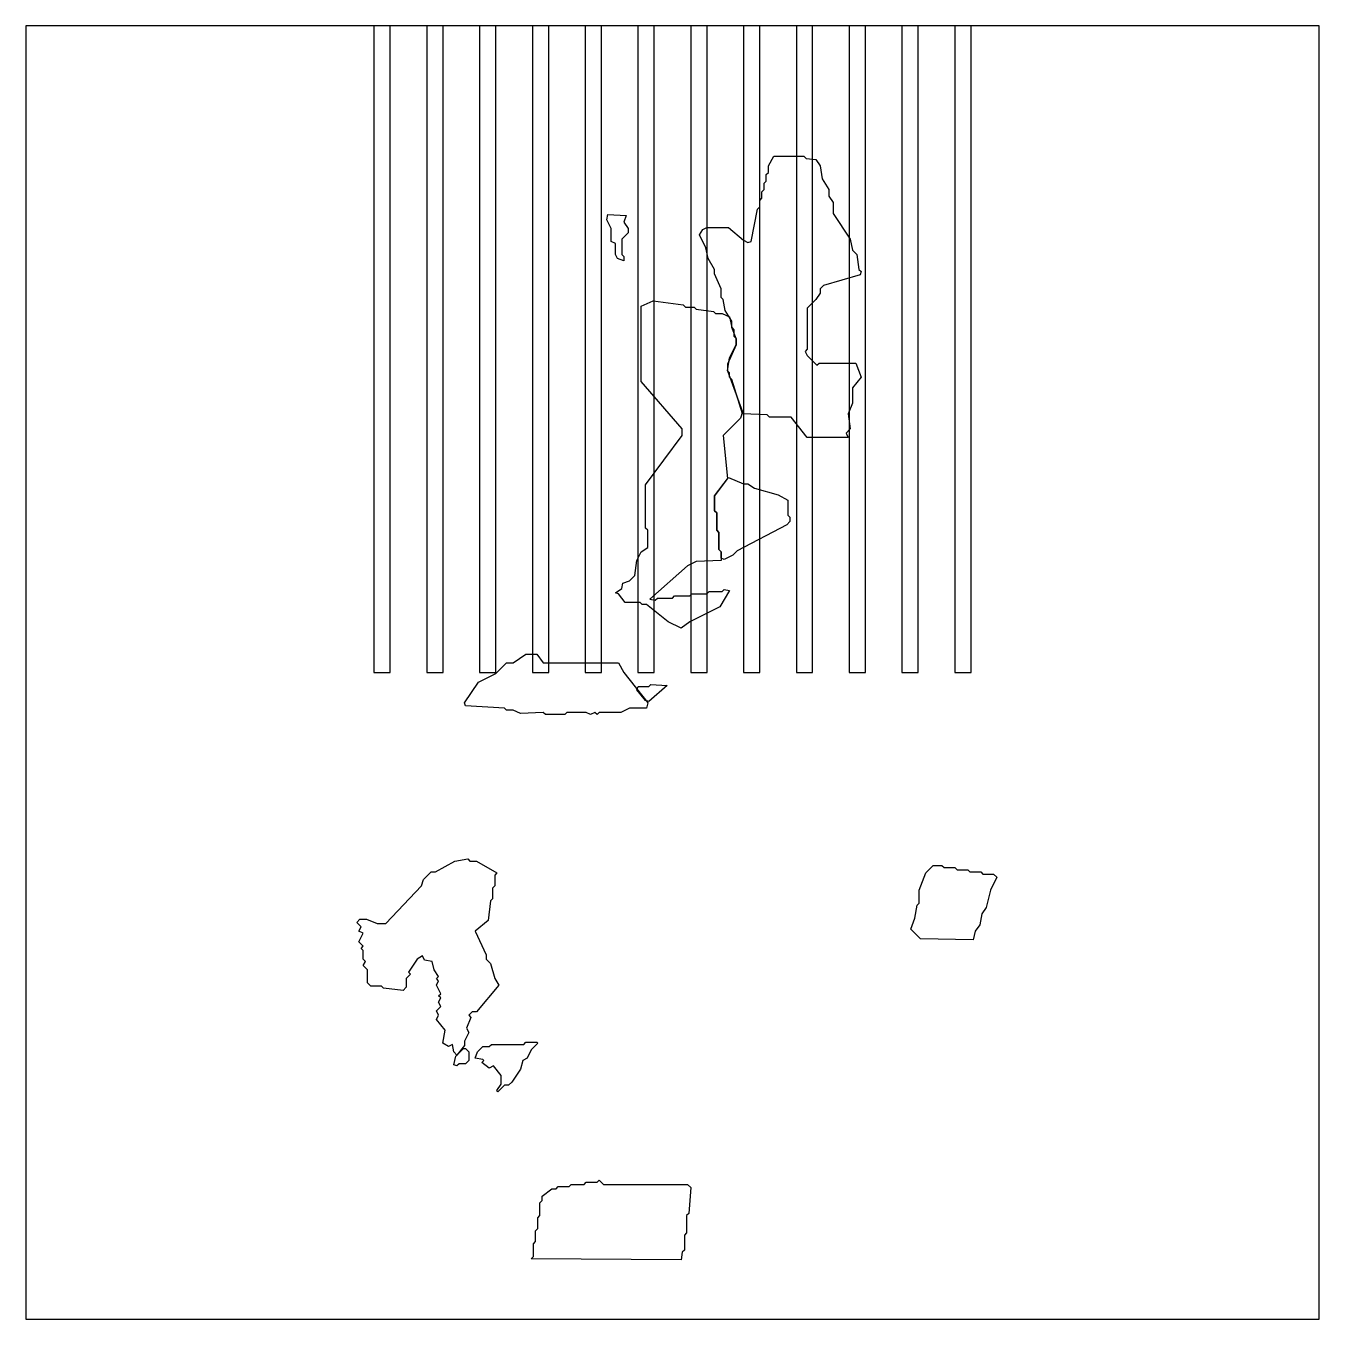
# Model space of a CAD drawing. Header units: millimetres. Extents: x 0 to 283, y 0 to 283.
import ezdxf

# ---------------------------------------------------------------- set-up
doc = ezdxf.new("R2010")
doc.units = ezdxf.units.MM
for name, color, linetype in [('CUT_OUTLINE', 5, 'Continuous'), ('CUT_SLOT', 1, 'Continuous'), ('ENG_D', 3, 'Continuous'), ('ENG_K', 2, 'Continuous'), ('ENG_L', 4, 'Continuous')]:
    doc.layers.add(name, color=color, linetype=linetype)

msp = doc.modelspace()

# ---------------------------------------------------------------- linework, layer by layer
at = {"layer": 'CUT_OUTLINE'}
msp.add_lwpolyline([(0, 0), (282.84, 0), (282.84, 282.84), (0, 282.84), (0, 0)], close=True, dxfattribs=at)
at = {"layer": 'CUT_SLOT'}
for points in [[(76.13, 141.42), (79.69, 141.42), (79.69, 282.84), (76.13, 282.84), (76.13, 141.42)], [(87.68, 141.42), (91.24, 141.42), (91.24, 282.84), (87.68, 282.84), (87.68, 141.42)], [(99.22, 141.42), (102.79, 141.42), (102.79, 282.84), (99.22, 282.84), (99.22, 141.42)], [(110.77, 141.42), (114.34, 141.42), (114.34, 282.84), (110.77, 282.84), (110.77, 141.42)], [(122.32, 141.42), (125.88, 141.42), (125.88, 282.84), (122.32, 282.84), (122.32, 141.42)], [(133.87, 141.42), (137.43, 141.42), (137.43, 282.84), (133.87, 282.84), (133.87, 141.42)], [(145.41, 141.42), (148.98, 141.42), (148.98, 282.84), (145.41, 282.84), (145.41, 141.42)], [(156.96, 141.42), (160.52, 141.42), (160.52, 282.84), (156.96, 282.84), (156.96, 141.42)], [(168.51, 141.42), (172.07, 141.42), (172.07, 282.84), (168.51, 282.84), (168.51, 141.42)], [(180.05, 141.42), (183.62, 141.42), (183.62, 282.84), (180.05, 282.84), (180.05, 141.42)], [(191.6, 141.42), (195.16, 141.42), (195.16, 282.84), (191.6, 282.84), (191.6, 141.42)], [(203.15, 141.42), (206.71, 141.42), (206.71, 282.84), (203.15, 282.84), (203.15, 141.42)]]:
    msp.add_lwpolyline(points, close=True, dxfattribs=at)
at = {"layer": 'ENG_D'}
for points in [[(140.48, 152.5), (135.76, 156.27), (134.82, 156.27), (134.35, 156.74), (131.05, 156.74), (129.64, 158.63), (128.93, 158.86), (130.34, 159.81), (130.58, 160.98), (131.99, 161.46), (133.17, 162.63), (133.64, 165.93), (134.59, 167.82), (136, 168.76), (136, 172.53), (135.53, 173.01), (135.53, 182.43), (143.54, 193.28), (143.54, 194.69), (134.59, 205.06), (134.59, 221.56), (137.18, 222.74), (143.78, 221.8), (144.25, 221.32), (146.14, 221.32), (146.61, 220.85), (150.38, 220.38), (150.85, 219.91), (152.26, 219.91), (153.91, 219.2), (154.38, 216.85), (154.86, 216.37), (154.86, 214.96), (155.33, 214.49), (155.33, 213.07), (153.44, 208.83), (153.44, 207.42), (156.74, 198.46), (156.27, 197.05), (152.5, 193.28), (153.44, 183.85), (150.61, 180.08), (150.61, 176.78), (151.09, 176.31), (151.09, 172.53), (151.56, 172.06), (151.56, 168.29), (152.03, 167.82), (152.03, 165.93), (146.61, 165.7), (144.72, 164.76), (136.47, 157.45), (137.65, 157.21), (138.12, 157.68), (141.42, 157.68), (141.89, 158.16), (145.19, 158.16), (145.66, 158.63), (148.96, 158.63), (149.44, 159.1), (152.26, 159.1), (152.74, 159.57), (153.91, 159.33), (151.79, 155.8), (145.19, 152.5), (143.31, 151.09), (140.48, 152.5)], [(108.19, 132.46), (106.54, 133.17), (105.12, 133.17), (104.65, 133.64), (96.17, 134.11), (95.93, 134.82), (98.99, 139.3), (102.77, 141.19), (105.12, 143.54), (106.54, 143.54), (109.37, 145.43), (111.72, 145.43), (113.14, 143.54), (129.64, 143.54), (130.81, 141.42), (136, 134.82), (135.76, 133.64), (131.99, 133.64), (130.11, 132.7), (125.39, 132.7), (124.92, 132.23), (124.45, 132.7), (123.51, 132.23), (122.57, 132.7), (118.32, 132.7), (117.85, 132.23), (113.61, 132.23), (113.14, 132.7), (108.19, 132.46)], [(195.63, 83.2), (193.51, 85.32), (194.45, 87.68), (194.93, 90.51), (195.4, 90.98), (195.4, 93.81), (196.81, 97.58), (198.46, 99.23), (200.35, 99.23), (200.82, 98.76), (203.18, 98.76), (203.65, 98.29), (206, 98.29), (206.48, 97.82), (208.83, 97.82), (209.3, 97.35), (211.66, 97.35), (212.37, 96.64), (210.95, 93.81), (210.01, 90.04), (209.07, 88.62), (208.6, 86.27), (207.65, 84.85), (207.18, 82.97), (195.63, 83.2)], [(103, 49.97), (103.94, 51.38), (103.94, 53.27), (102.29, 55.39), (101.35, 54.92), (99.7, 56.1), (100.17, 56.57), (99.94, 56.8), (98.29, 57.04), (98.76, 58.45), (99.94, 59.63), (101.35, 59.63), (101.82, 60.1), (108.89, 60.1), (109.37, 60.58), (111.72, 60.58), (111.96, 60.34), (110.54, 58.93), (109.6, 57.04), (108.66, 56.57), (108.19, 54.68), (106.3, 51.85), (105.59, 51.15), (104.65, 51.15), (103.24, 49.73), (103, 49.97)], [(93.57, 55.63), (94.05, 57.51), (95.7, 59.16), (96.17, 59.16), (96.87, 58.45), (96.87, 56.57), (96.17, 55.86), (94.75, 55.86), (94.28, 55.39), (93.57, 55.63)], [(110.54, 13.2), (111.02, 13.67), (111.02, 16.5), (111.49, 16.97), (111.49, 19.33), (111.96, 19.8), (111.96, 22.16), (112.43, 22.63), (112.43, 25.46), (112.9, 25.93), (112.9, 26.87), (115.02, 28.52), (115.97, 28.52), (116.44, 28.99), (118.79, 28.99), (119.27, 29.46), (122.09, 29.46), (122.57, 29.93), (124.92, 29.93), (125.39, 30.41), (126.34, 29.46), (144.72, 29.46), (145.43, 28.76), (144.96, 23.1), (144.49, 22.63), (144.49, 18.86), (144.01, 18.38), (144.01, 15.08), (143.54, 14.61), (143.31, 12.96), (110.54, 13.2)]]:
    msp.add_lwpolyline(points, close=True, dxfattribs=at)
at = {"layer": 'ENG_K'}
for points in [[(129.4, 231.93), (128.93, 232.87), (128.93, 235.23), (127.99, 235.7), (127.99, 238.53), (127.04, 240.42), (127.28, 241.59), (131.29, 241.36), (130.81, 239.94), (131.76, 238.53), (131.76, 237.59), (130.34, 236.17), (130.34, 232.87), (130.81, 232.4), (130.81, 231.46), (129.4, 231.93)], [(93.57, 58.45), (93.34, 60.1), (92.4, 59.63), (91.22, 60.34), (91.69, 63.17), (89.8, 65.53), (90.27, 66.47), (89.8, 67.41), (90.75, 68.35), (90.27, 69.3), (90.75, 70.24), (90.27, 70.71), (90.75, 71.18), (89.8, 73.07), (90.27, 74.01), (89.8, 74.48), (90.27, 74.95), (89.33, 76.37), (88.86, 78.25), (87.21, 78.49), (86.74, 79.43), (85.56, 78.72), (83.67, 75.9), (84.15, 75.42), (83.2, 74.48), (83.2, 72.6), (82.5, 71.89), (78.25, 72.36), (77.78, 72.83), (75.42, 72.83), (74.72, 73.54), (74.72, 76.37), (73.77, 77.31), (74.25, 78.25), (73.77, 78.72), (73.77, 80.61), (73.3, 81.08), (73.77, 81.55), (72.83, 82.5), (73.77, 84.38), (72.83, 84.85), (73.3, 85.8), (72.36, 86.74), (73.07, 87.45), (74.48, 87.45), (76.84, 86.5), (78.72, 86.5), (86.5, 94.75), (86.97, 96.17), (88.62, 97.82), (89.57, 97.82), (93.81, 100.17), (96.64, 100.64), (97.11, 100.17), (98.52, 100.17), (103, 97.58), (102.53, 97.11), (102.53, 94.75), (102.06, 94.28), (102.06, 91.92), (101.59, 91.45), (101.12, 87.21), (98.29, 84.85), (100.64, 79.67), (100.64, 78.72), (101.59, 77.78), (102.53, 74.48), (103.47, 73.07), (98.52, 67.18), (97.58, 67.18), (96.87, 66.47), (97.35, 66), (96.4, 63.64), (96.87, 62.7), (95.93, 60.81), (95.93, 59.87), (94.28, 57.75), (93.57, 58.45)]]:
    msp.add_lwpolyline(points, close=True, dxfattribs=at)
at = {"layer": 'ENG_L'}
for points in [[(170.88, 192.8), (167.35, 197.28), (162.63, 197.28), (162.16, 197.75), (156.74, 197.99), (154.38, 205.53), (153.91, 206), (153.91, 206.95), (153.44, 207.42), (153.91, 210.25), (155.33, 213.07), (155.33, 214.49), (154.38, 216.85), (154.38, 218.26), (152.97, 220.62), (152.5, 222.97), (152.03, 223.45), (152.03, 225.33), (150.61, 228.63), (150.61, 229.57), (149.2, 231.93), (148.73, 234.29), (147.31, 237.12), (148.02, 238.29), (148.96, 238.77), (153.68, 238.77), (156.98, 235.94), (157.92, 235.47), (158.63, 235.7), (160.04, 242.77), (160.51, 243.24), (160.51, 244.66), (160.98, 245.13), (160.98, 246.54), (161.46, 247.02), (161.46, 248.43), (161.93, 248.9), (161.93, 250.32), (162.4, 250.79), (162.4, 252.2), (163.58, 254.32), (170.18, 254.32), (170.65, 253.85), (172.77, 253.62), (173.71, 252.2), (174.18, 249.37), (175.6, 247.02), (175.6, 245.6), (176.54, 244.19), (176.54, 241.83), (180.31, 236.17), (180.78, 233.82), (181.73, 232.87), (182.2, 229.57), (182.67, 229.1), (182.43, 228.4), (174.42, 226.04), (173.71, 225.33), (173.71, 224.39), (172.77, 222.97), (170.88, 221.09), (170.88, 212.13), (170.41, 211.66), (170.88, 210.72), (173.01, 208.6), (173.48, 209.07), (181.49, 209.07), (182.67, 206), (180.78, 203.65), (180.78, 200.35), (179.84, 197.99), (180.31, 194.69), (179.37, 193.75), (179.84, 192.8), (170.88, 192.8)], [(152.03, 166.41), (152.03, 167.82), (151.56, 168.29), (151.56, 172.06), (151.09, 172.53), (151.09, 176.31), (150.61, 176.78), (150.61, 180.08), (153.68, 184.08), (156.98, 182.67), (157.92, 182.67), (159.33, 181.73), (164.52, 180.31), (166.64, 179.13), (166.64, 175.83), (167.11, 175.36), (167.11, 174.42), (166.41, 173.71), (155.56, 168.06), (154.62, 167.11), (152.74, 166.17), (152.03, 166.41)], [(135.53, 135.29), (133.64, 137.65), (133.88, 138.36), (136.24, 138.36), (136.71, 138.83), (140.24, 138.59), (136.24, 135.06), (135.53, 135.29)]]:
    msp.add_lwpolyline(points, close=True, dxfattribs=at)

doc.saveas('drawing.dxf')
